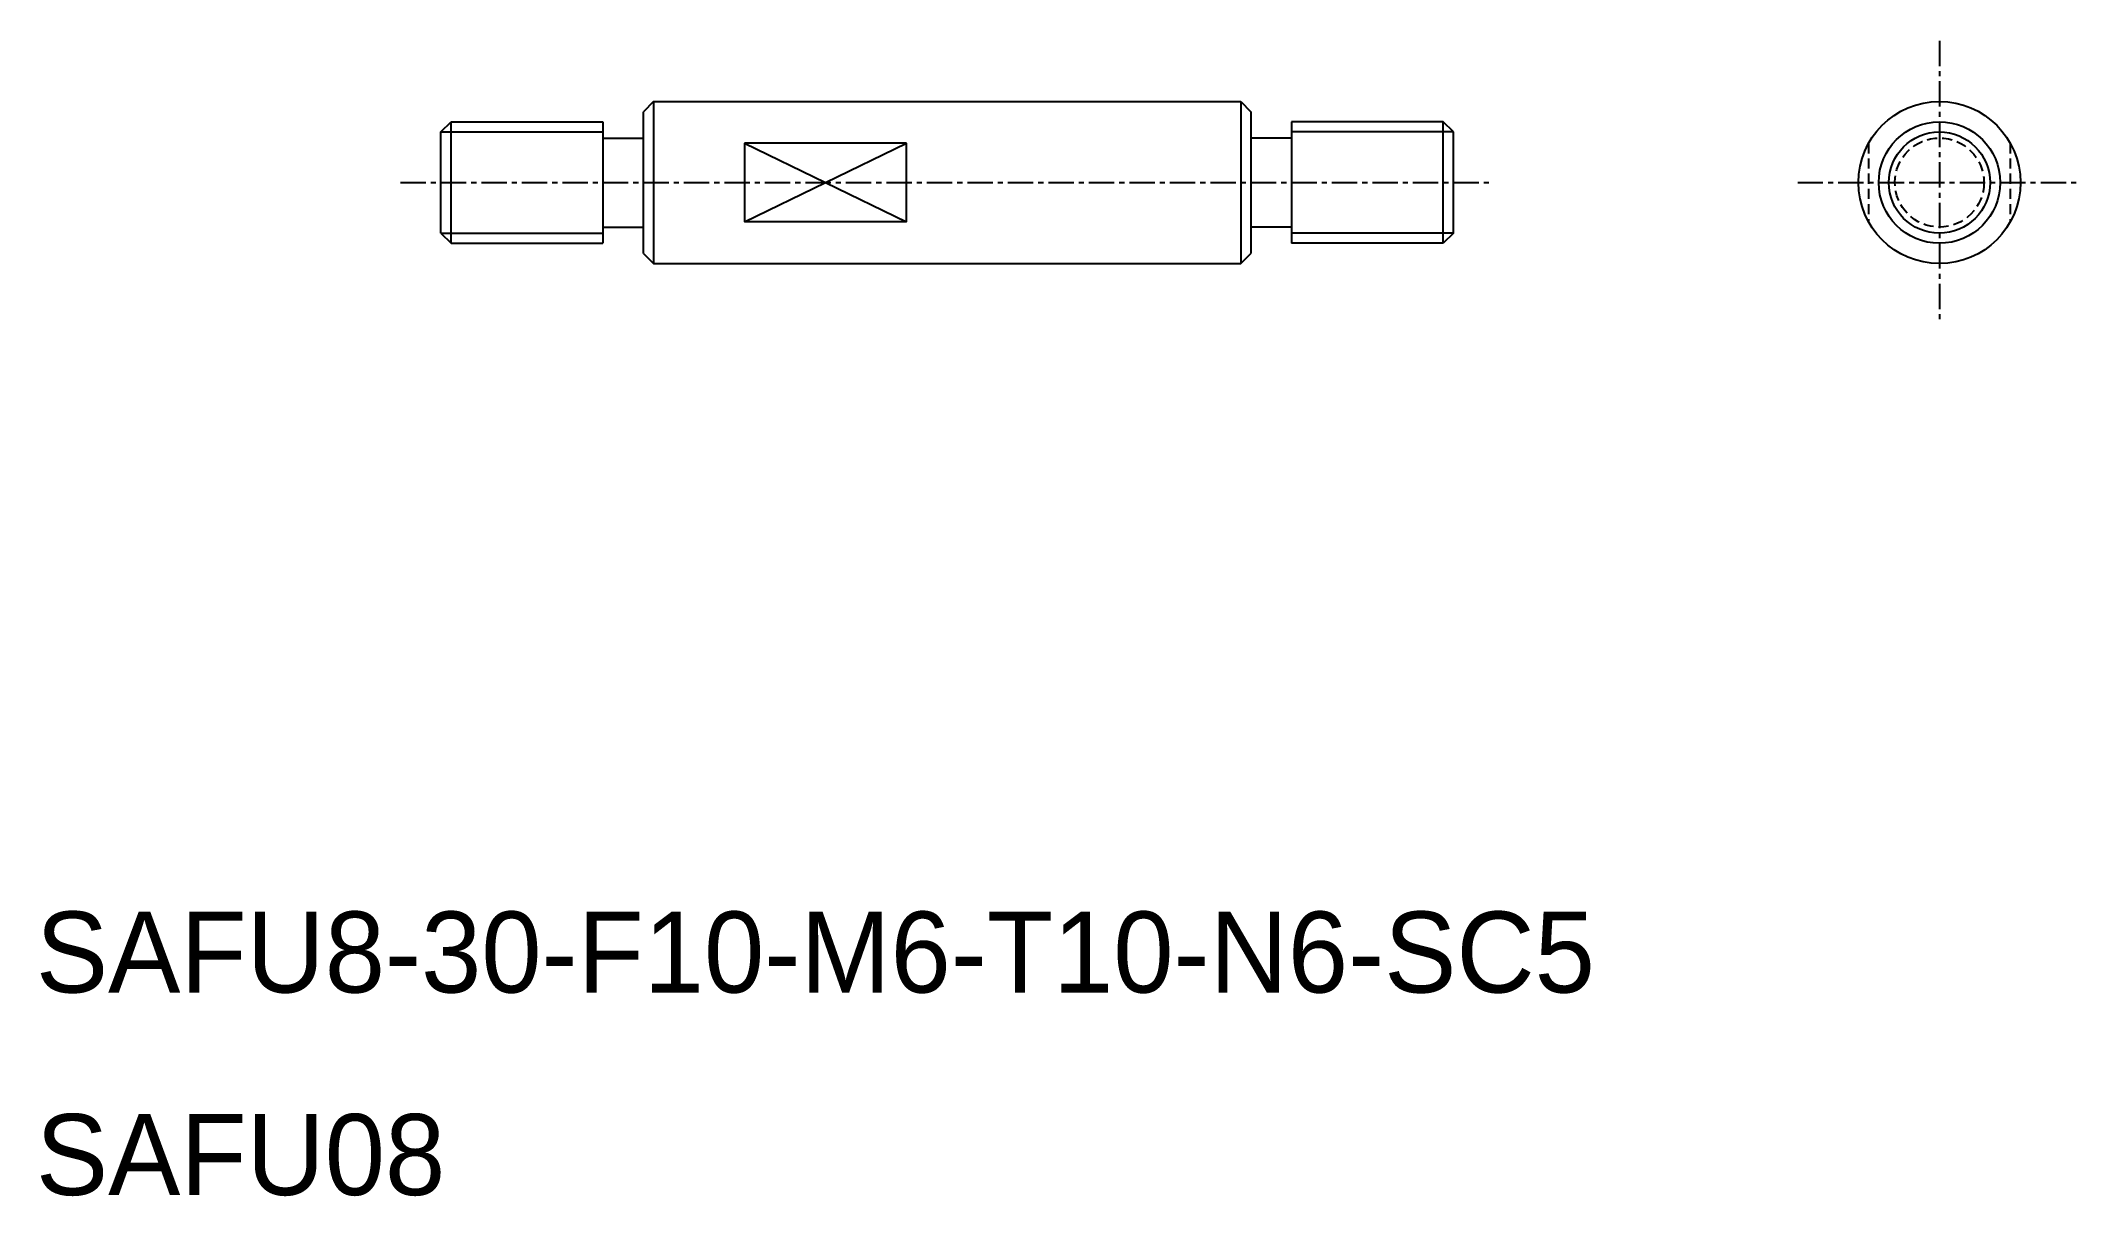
# Model space of a CAD drawing. Extents: x 10 to 111, y 10 to 67.
import ezdxf

# ---------------------------------------------------------------- set-up
doc = ezdxf.new("R2010")
doc.units = 0
doc.linetypes.add('CENTER', pattern=[2, 1.25, -0.25, 0.25, -0.25])
doc.linetypes.add('DASHED', pattern=[0.75, 0.5, -0.25])
doc.layers.get('0').update_dxf_attribs({"linetype": 'CONTINUOUS'})
doc.layers.add('CENTER', color=1, linetype='CENTER')

msp = doc.modelspace()

# ---------------------------------------------------------------- linework, layer by layer
at = {"color": 7, "linetype": 'CONTINUOUS'}
for p, q in [((40.5, 64), (40, 63.5)), ((40, 56.5), (40, 63.5)), ((40.5, 64), (69.5, 64)), ((40.5, 64), (40.5, 56)), ((69.5, 64), (69.5, 56)), ((69.5, 64), (70, 63.5)), ((70, 63.5), (70, 56.5)), ((30, 62.5), (30.5, 63)), ((30, 57.5), (30, 62.5)), ((30.5, 63), (38, 63)), ((30.5, 57), (30.5, 63)), ((38, 63), (38, 57)), ((70, 62.75), (70, 62.75)), ((79.5, 63), (72, 63)), ((72, 63), (72, 57)), ((79.5, 57), (79.5, 63)), ((80, 62.5), (79.5, 63)), ((80, 57.5), (80, 62.5)), ((38, 62.2), (40, 62.2)), ((45, 61.94), (45, 58.06)), ((53, 61.94), (45, 61.94)), ((53, 58.06), (53, 61.94)), ((72, 62.2), (70, 62.2)), ((30, 57.5), (30.5, 57)), ((38, 57.8), (40, 57.8)), ((53, 58.06), (45, 58.06)), ((72, 57.8), (70, 57.8)), ((80, 57.5), (79.5, 57)), ((30.5, 57), (38, 57)), ((40, 56.5), (40.5, 56)), ((69.5, 56), (70, 56.5)), ((79.5, 57), (72, 57)), ((40.5, 56), (69.5, 56))]:
    msp.add_line(p, q, dxfattribs=at)
at = {"color": 3, "linetype": 'CONTINUOUS'}
for p, q in [((30, 62.5), (38, 62.5)), ((80, 62.5), (72, 62.5)), ((45, 58.06), (53, 61.94)), ((45, 61.94), (53, 58.06)), ((30, 57.5), (38, 57.5)), ((80, 57.5), (72, 57.5))]:
    msp.add_line(p, q, dxfattribs=at)
at = {"color": 3, "linetype": 'DASHED'}
for p, q in [((100.5, 61.94), (100.5, 58.06)), ((107.5, 61.94), (107.5, 58.06))]:
    msp.add_line(p, q, dxfattribs=at)
at = {"color": 7, "linetype": 'CONTINUOUS'}
for radius in [4, 3]:
    msp.add_circle((104, 60), radius, dxfattribs=at)
at = {"color": 3, "linetype": 'CONTINUOUS'}
msp.add_circle((104, 60), 2.5, dxfattribs=at)
at = {"color": 3, "linetype": 'DASHED'}
msp.add_circle((104, 60), 2.2, dxfattribs=at)
at = {"layer": 'CENTER', "color": 1, "linetype": 'CENTER'}
for p, q in [((104, 67), (104, 53)), ((28, 60), (82, 60)), ((97, 60), (111, 60))]:
    msp.add_line(p, q, dxfattribs=at)

# ---------------------------------------------------------------- texts
at = {"color": 7, "linetype": 'CONTINUOUS'}
for s, p in [('SAFU8-30-F10-M6-T10-N6-SC5', (10, 20)), ('SAFU08', (10, 10))]:
    msp.add_text(s, height=4, dxfattribs=at).set_placement(p)

doc.saveas('drawing.dxf')
